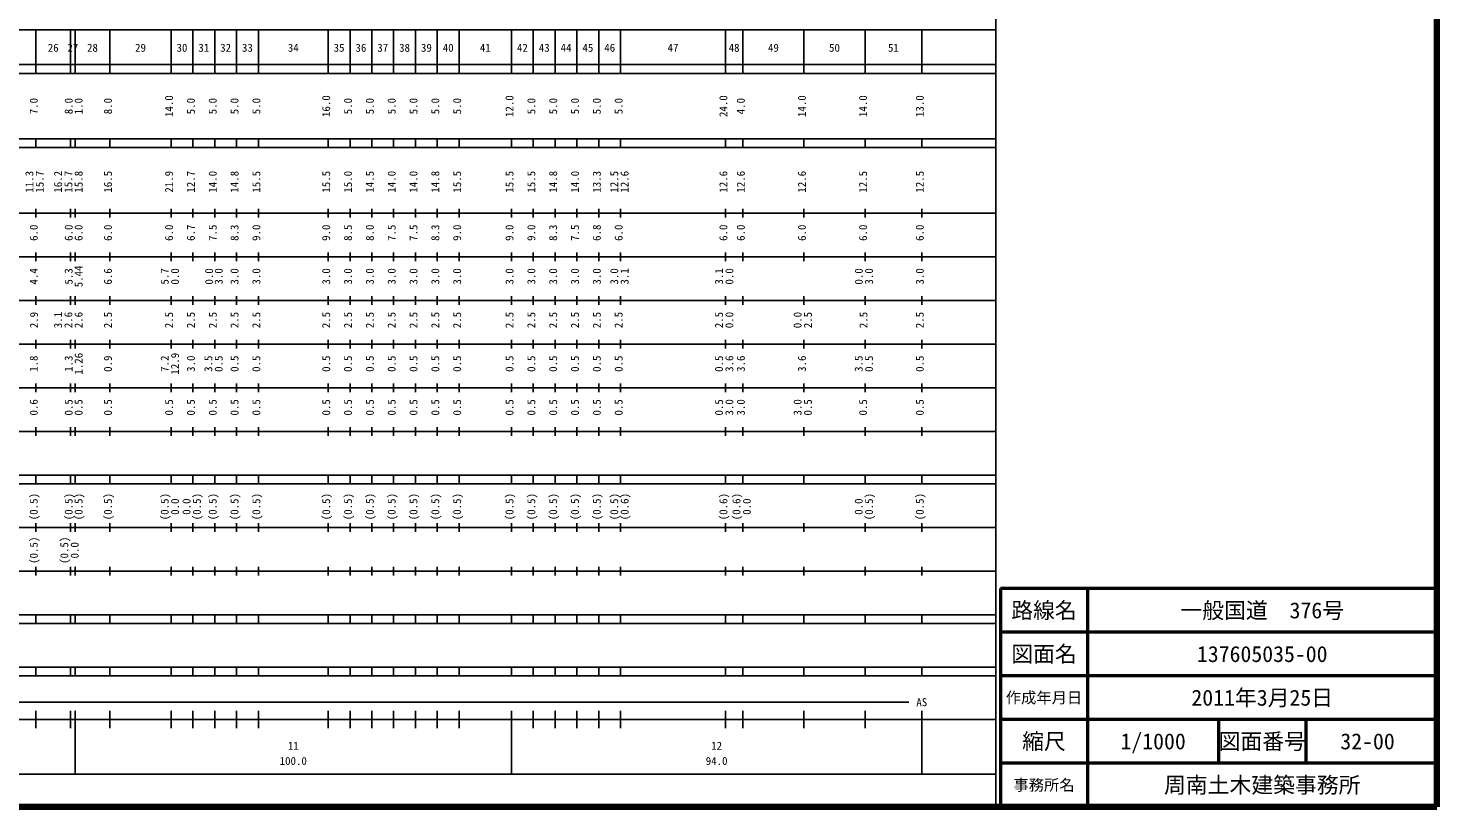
# Model space of a CAD drawing. Units: millimetres on the paper, enlarged 1000 times. Extents: x 40000 to 680000, y 20000 to 380000.
# Drawn here: x 357266 to 680000, y 20000 to 198357 of the extents above; entities that cross this region are included whole.
import ezdxf
from ezdxf.enums import TextEntityAlignment as Align

# ---------------------------------------------------------------- set-up
doc = ezdxf.new("R2010")
doc.units = ezdxf.units.MM
doc.header["$LTSCALE"] = 1000
for name, color, linetype, lineweight in [('M-TTL', 2, 'Continuous', 140), ('M-TTL-BAND', 7, 'Continuous', 25), ('M-TTL-FRAM', 2, 'Continuous', 50), ('M-TTL-LINE', 7, 'Continuous', 50)]:
    doc.layers.add(name, color=color, linetype=linetype, lineweight=lineweight)
doc.layers.add('M-TTL-TXT', color=7, linetype='Continuous')
doc.styles.add('ＭＳ ゴシック', font='')
doc.styles.get('ＭＳ ゴシック').set_extended_font_data('MS Gothic')

msp = doc.modelspace()

# ---------------------------------------------------------------- linework, layer by layer
at = {"layer": 'M-TTL'}
for p, q in [((680000, 20000), (680000, 380000)), ((40000, 20000), (680000, 20000))]:
    msp.add_line(p, q, dxfattribs=at)
at = {"layer": 'M-TTL-BAND'}
for p, q in [((579000, 20000), (579000, 370000)), ((68000, 198000), (579000, 198000)), ((359000, 188000), (359000, 198000)), ((367000, 188000), (367000, 198000)), ((368000, 188000), (368000, 198000)), ((376000, 188000), (376000, 198000)), ((390000, 188000), (390000, 198000)), ((395000, 188000), (395000, 198000)), ((400000, 188000), (400000, 198000)), ((405000, 188000), (405000, 198000)), ((410000, 188000), (410000, 198000)), ((426000, 188000), (426000, 198000)), ((431000, 188000), (431000, 198000)), ((436000, 188000), (436000, 198000)), ((441000, 188000), (441000, 198000)), ((446000, 188000), (446000, 198000)), ((451000, 188000), (451000, 198000)), ((456000, 188000), (456000, 198000)), ((468000, 188000), (468000, 198000)), ((473000, 188000), (473000, 198000)), ((478000, 188000), (478000, 198000)), ((483000, 188000), (483000, 198000)), ((488000, 188000), (488000, 198000)), ((493000, 188000), (493000, 198000)), ((517000, 188000), (517000, 198000)), ((521000, 188000), (521000, 198000)), ((535000, 188000), (535000, 198000)), ((549000, 188000), (549000, 198000)), ((562000, 188000), (562000, 198000)), ((40000, 190000), (579000, 190000)), ((40000, 188000), (579000, 188000)), ((40000, 173000), (579000, 173000)), ((359000, 171000), (359000, 173000)), ((367000, 171000), (367000, 173000)), ((368000, 171000), (368000, 173000)), ((376000, 171000), (376000, 173000)), ((390000, 171000), (390000, 173000)), ((395000, 171000), (395000, 173000)), ((400000, 171000), (400000, 173000)), ((405000, 171000), (405000, 173000)), ((410000, 171000), (410000, 173000)), ((426000, 171000), (426000, 173000)), ((431000, 171000), (431000, 173000)), ((436000, 171000), (436000, 173000)), ((441000, 171000), (441000, 173000)), ((446000, 171000), (446000, 173000)), ((451000, 171000), (451000, 173000)), ((456000, 171000), (456000, 173000)), ((468000, 171000), (468000, 173000)), ((473000, 171000), (473000, 173000)), ((478000, 171000), (478000, 173000)), ((483000, 171000), (483000, 173000)), ((488000, 171000), (488000, 173000)), ((493000, 171000), (493000, 173000)), ((517000, 171000), (517000, 173000)), ((521000, 171000), (521000, 173000)), ((535000, 171000), (535000, 173000)), ((549000, 171000), (549000, 173000)), ((562000, 171000), (562000, 173000)), ((40000, 171000), (579000, 171000)), ((40000, 156000), (579000, 156000)), ((359000, 155000), (359000, 157000)), ((367000, 155000), (367000, 157000)), ((368000, 155000), (368000, 157000)), ((376000, 155000), (376000, 157000)), ((390000, 155000), (390000, 157000)), ((395000, 155000), (395000, 157000)), ((400000, 155000), (400000, 157000)), ((405000, 155000), (405000, 157000)), ((410000, 155000), (410000, 157000)), ((426000, 155000), (426000, 157000)), ((431000, 155000), (431000, 157000)), ((436000, 155000), (436000, 157000)), ((441000, 155000), (441000, 157000)), ((446000, 155000), (446000, 157000)), ((451000, 155000), (451000, 157000)), ((456000, 155000), (456000, 157000)), ((468000, 155000), (468000, 157000)), ((473000, 155000), (473000, 157000)), ((478000, 155000), (478000, 157000)), ((483000, 155000), (483000, 157000)), ((488000, 155000), (488000, 157000)), ((493000, 155000), (493000, 157000)), ((517000, 155000), (517000, 157000)), ((521000, 155000), (521000, 157000)), ((535000, 155000), (535000, 157000)), ((549000, 155000), (549000, 157000)), ((562000, 155000), (562000, 157000)), ((46000, 146000), (579000, 146000)), ((359000, 145000), (359000, 147000)), ((367000, 145000), (367000, 147000)), ((368000, 145000), (368000, 147000)), ((376000, 145000), (376000, 147000)), ((390000, 145000), (390000, 147000)), ((395000, 145000), (395000, 147000)), ((400000, 145000), (400000, 147000)), ((405000, 145000), (405000, 147000)), ((410000, 145000), (410000, 147000)), ((426000, 145000), (426000, 147000)), ((431000, 145000), (431000, 147000)), ((436000, 145000), (436000, 147000)), ((441000, 145000), (441000, 147000)), ((446000, 145000), (446000, 147000)), ((451000, 145000), (451000, 147000)), ((456000, 145000), (456000, 147000)), ((468000, 145000), (468000, 147000)), ((473000, 145000), (473000, 147000)), ((478000, 145000), (478000, 147000)), ((483000, 145000), (483000, 147000)), ((488000, 145000), (488000, 147000)), ((493000, 145000), (493000, 147000)), ((517000, 145000), (517000, 147000)), ((521000, 145000), (521000, 147000)), ((535000, 145000), (535000, 147000)), ((549000, 145000), (549000, 147000)), ((562000, 145000), (562000, 147000)), ((52000, 136000), (579000, 136000)), ((359000, 135000), (359000, 137000)), ((367000, 135000), (367000, 137000)), ((368000, 135000), (368000, 137000)), ((376000, 135000), (376000, 137000)), ((390000, 135000), (390000, 137000)), ((395000, 135000), (395000, 137000)), ((400000, 135000), (400000, 137000)), ((405000, 135000), (405000, 137000)), ((410000, 135000), (410000, 137000)), ((426000, 135000), (426000, 137000)), ((431000, 135000), (431000, 137000)), ((436000, 135000), (436000, 137000)), ((441000, 135000), (441000, 137000)), ((446000, 135000), (446000, 137000)), ((451000, 135000), (451000, 137000)), ((456000, 135000), (456000, 137000)), ((468000, 135000), (468000, 137000)), ((473000, 135000), (473000, 137000)), ((478000, 135000), (478000, 137000)), ((483000, 135000), (483000, 137000)), ((488000, 135000), (488000, 137000)), ((493000, 135000), (493000, 137000)), ((517000, 135000), (517000, 137000)), ((521000, 135000), (521000, 137000)), ((535000, 135000), (535000, 137000)), ((549000, 135000), (549000, 137000)), ((562000, 135000), (562000, 137000)), ((46000, 126000), (579000, 126000)), ((359000, 125000), (359000, 127000)), ((367000, 125000), (367000, 127000)), ((368000, 125000), (368000, 127000)), ((376000, 125000), (376000, 127000)), ((390000, 125000), (390000, 127000)), ((395000, 125000), (395000, 127000)), ((400000, 125000), (400000, 127000)), ((405000, 125000), (405000, 127000)), ((410000, 125000), (410000, 127000)), ((426000, 125000), (426000, 127000)), ((431000, 125000), (431000, 127000)), ((436000, 125000), (436000, 127000)), ((441000, 125000), (441000, 127000)), ((446000, 125000), (446000, 127000)), ((451000, 125000), (451000, 127000)), ((456000, 125000), (456000, 127000)), ((468000, 125000), (468000, 127000)), ((473000, 125000), (473000, 127000)), ((478000, 125000), (478000, 127000)), ((483000, 125000), (483000, 127000)), ((488000, 125000), (488000, 127000)), ((493000, 125000), (493000, 127000)), ((517000, 125000), (517000, 127000)), ((521000, 125000), (521000, 127000)), ((535000, 125000), (535000, 127000)), ((549000, 125000), (549000, 127000)), ((562000, 125000), (562000, 127000)), ((359000, 115000), (359000, 117000)), ((367000, 115000), (367000, 117000)), ((368000, 115000), (368000, 117000)), ((376000, 115000), (376000, 117000)), ((390000, 115000), (390000, 117000)), ((395000, 115000), (395000, 117000)), ((400000, 115000), (400000, 117000)), ((405000, 115000), (405000, 117000)), ((410000, 115000), (410000, 117000)), ((426000, 115000), (426000, 117000)), ((431000, 115000), (431000, 117000)), ((436000, 115000), (436000, 117000)), ((441000, 115000), (441000, 117000)), ((446000, 115000), (446000, 117000)), ((451000, 115000), (451000, 117000)), ((456000, 115000), (456000, 117000)), ((468000, 115000), (468000, 117000)), ((473000, 115000), (473000, 117000)), ((478000, 115000), (478000, 117000)), ((483000, 115000), (483000, 117000)), ((488000, 115000), (488000, 117000)), ((493000, 115000), (493000, 117000)), ((517000, 115000), (517000, 117000)), ((521000, 115000), (521000, 117000)), ((535000, 115000), (535000, 117000)), ((549000, 115000), (549000, 117000)), ((562000, 115000), (562000, 117000)), ((52000, 116000), (579000, 116000)), ((359000, 105000), (359000, 107000)), ((367000, 105000), (367000, 107000)), ((368000, 105000), (368000, 107000)), ((376000, 105000), (376000, 107000)), ((390000, 105000), (390000, 107000)), ((395000, 105000), (395000, 107000)), ((400000, 105000), (400000, 107000)), ((405000, 105000), (405000, 107000)), ((410000, 105000), (410000, 107000)), ((426000, 105000), (426000, 107000)), ((431000, 105000), (431000, 107000)), ((436000, 105000), (436000, 107000)), ((441000, 105000), (441000, 107000)), ((446000, 105000), (446000, 107000)), ((451000, 105000), (451000, 107000)), ((456000, 105000), (456000, 107000)), ((468000, 105000), (468000, 107000)), ((473000, 105000), (473000, 107000)), ((478000, 105000), (478000, 107000)), ((483000, 105000), (483000, 107000)), ((488000, 105000), (488000, 107000)), ((493000, 105000), (493000, 107000)), ((517000, 105000), (517000, 107000)), ((521000, 105000), (521000, 107000)), ((535000, 105000), (535000, 107000)), ((549000, 105000), (549000, 107000)), ((562000, 105000), (562000, 107000)), ((46000, 106000), (579000, 106000)), ((40000, 96000), (579000, 96000)), ((40000, 94000), (579000, 94000)), ((359000, 94000), (359000, 96000)), ((367000, 94000), (367000, 96000)), ((368000, 94000), (368000, 96000)), ((376000, 94000), (376000, 96000)), ((390000, 94000), (390000, 96000)), ((395000, 94000), (395000, 96000)), ((400000, 94000), (400000, 96000)), ((405000, 94000), (405000, 96000)), ((410000, 94000), (410000, 96000)), ((426000, 94000), (426000, 96000)), ((431000, 94000), (431000, 96000)), ((436000, 94000), (436000, 96000)), ((441000, 94000), (441000, 96000)), ((446000, 94000), (446000, 96000)), ((451000, 94000), (451000, 96000)), ((456000, 94000), (456000, 96000)), ((468000, 94000), (468000, 96000)), ((473000, 94000), (473000, 96000)), ((478000, 94000), (478000, 96000)), ((483000, 94000), (483000, 96000)), ((488000, 94000), (488000, 96000)), ((493000, 94000), (493000, 96000)), ((517000, 94000), (517000, 96000)), ((521000, 94000), (521000, 96000)), ((535000, 94000), (535000, 96000)), ((549000, 94000), (549000, 96000)), ((562000, 94000), (562000, 96000)), ((49000, 84000), (579000, 84000)), ((359000, 83000), (359000, 85000)), ((367000, 83000), (367000, 85000)), ((368000, 83000), (368000, 85000)), ((376000, 83000), (376000, 85000)), ((390000, 83000), (390000, 85000)), ((395000, 83000), (395000, 85000)), ((400000, 83000), (400000, 85000)), ((405000, 83000), (405000, 85000)), ((410000, 83000), (410000, 85000)), ((426000, 83000), (426000, 85000)), ((431000, 83000), (431000, 85000)), ((436000, 83000), (436000, 85000)), ((441000, 83000), (441000, 85000)), ((446000, 83000), (446000, 85000)), ((451000, 83000), (451000, 85000)), ((456000, 83000), (456000, 85000)), ((468000, 83000), (468000, 85000)), ((473000, 83000), (473000, 85000)), ((478000, 83000), (478000, 85000)), ((483000, 83000), (483000, 85000)), ((488000, 83000), (488000, 85000)), ((493000, 83000), (493000, 85000)), ((517000, 83000), (517000, 85000)), ((521000, 83000), (521000, 85000)), ((535000, 83000), (535000, 85000)), ((549000, 83000), (549000, 85000)), ((562000, 83000), (562000, 85000)), ((359000, 73000), (359000, 75000)), ((367000, 73000), (367000, 75000)), ((368000, 73000), (368000, 75000)), ((376000, 73000), (376000, 75000)), ((390000, 73000), (390000, 75000)), ((395000, 73000), (395000, 75000)), ((400000, 73000), (400000, 75000)), ((405000, 73000), (405000, 75000)), ((410000, 73000), (410000, 75000)), ((426000, 73000), (426000, 75000)), ((431000, 73000), (431000, 75000)), ((436000, 73000), (436000, 75000)), ((441000, 73000), (441000, 75000)), ((446000, 73000), (446000, 75000)), ((451000, 73000), (451000, 75000)), ((456000, 73000), (456000, 75000)), ((468000, 73000), (468000, 75000)), ((473000, 73000), (473000, 75000)), ((478000, 73000), (478000, 75000)), ((483000, 73000), (483000, 75000)), ((488000, 73000), (488000, 75000)), ((493000, 73000), (493000, 75000)), ((517000, 73000), (517000, 75000)), ((521000, 73000), (521000, 75000)), ((535000, 73000), (535000, 75000)), ((549000, 73000), (549000, 75000)), ((562000, 73000), (562000, 75000)), ((40000, 74000), (579000, 74000)), ((40000, 64000), (579000, 64000)), ((40000, 62000), (579000, 62000)), ((359000, 62000), (359000, 64000)), ((367000, 62000), (367000, 64000)), ((368000, 62000), (368000, 64000)), ((376000, 62000), (376000, 64000)), ((390000, 62000), (390000, 64000)), ((395000, 62000), (395000, 64000)), ((400000, 62000), (400000, 64000)), ((405000, 62000), (405000, 64000)), ((410000, 62000), (410000, 64000)), ((426000, 62000), (426000, 64000)), ((431000, 62000), (431000, 64000)), ((436000, 62000), (436000, 64000)), ((441000, 62000), (441000, 64000)), ((446000, 62000), (446000, 64000)), ((451000, 62000), (451000, 64000)), ((456000, 62000), (456000, 64000)), ((468000, 62000), (468000, 64000)), ((473000, 62000), (473000, 64000)), ((478000, 62000), (478000, 64000)), ((483000, 62000), (483000, 64000)), ((488000, 62000), (488000, 64000)), ((493000, 62000), (493000, 64000)), ((517000, 62000), (517000, 64000)), ((521000, 62000), (521000, 64000)), ((535000, 62000), (535000, 64000)), ((549000, 62000), (549000, 64000)), ((562000, 62000), (562000, 64000)), ((40000, 52000), (579000, 52000)), ((359000, 50000), (359000, 52000)), ((367000, 50000), (367000, 52000)), ((368000, 50000), (368000, 52000)), ((376000, 50000), (376000, 52000)), ((390000, 50000), (390000, 52000)), ((395000, 50000), (395000, 52000)), ((400000, 50000), (400000, 52000)), ((405000, 50000), (405000, 52000)), ((410000, 50000), (410000, 52000)), ((426000, 50000), (426000, 52000)), ((431000, 50000), (431000, 52000)), ((436000, 50000), (436000, 52000)), ((441000, 50000), (441000, 52000)), ((446000, 50000), (446000, 52000)), ((451000, 50000), (451000, 52000)), ((456000, 50000), (456000, 52000)), ((468000, 50000), (468000, 52000)), ((473000, 50000), (473000, 52000)), ((478000, 50000), (478000, 52000)), ((483000, 50000), (483000, 52000)), ((488000, 50000), (488000, 52000)), ((493000, 50000), (493000, 52000)), ((517000, 50000), (517000, 52000)), ((521000, 50000), (521000, 52000)), ((535000, 50000), (535000, 52000)), ((549000, 50000), (549000, 52000)), ((562000, 50000), (562000, 52000)), ((40000, 50000), (579000, 50000)), ((71000, 44000), (559000, 44000)), ((359000, 38000), (359000, 42000)), ((367000, 38000), (367000, 42000)), ((368000, 27500), (368000, 42000)), ((376000, 38000), (376000, 42000)), ((390000, 38000), (390000, 42000)), ((395000, 38000), (395000, 42000)), ((400000, 38000), (400000, 42000)), ((405000, 38000), (405000, 42000)), ((410000, 38000), (410000, 42000)), ((426000, 38000), (426000, 42000)), ((431000, 38000), (431000, 42000)), ((436000, 38000), (436000, 42000)), ((441000, 38000), (441000, 42000)), ((446000, 38000), (446000, 42000)), ((451000, 38000), (451000, 42000)), ((456000, 38000), (456000, 42000)), ((468000, 27500), (468000, 42000)), ((473000, 38000), (473000, 42000)), ((478000, 38000), (478000, 42000)), ((483000, 38000), (483000, 42000)), ((488000, 38000), (488000, 42000)), ((493000, 38000), (493000, 42000)), ((517000, 38000), (517000, 42000)), ((521000, 38000), (521000, 42000)), ((535000, 38000), (535000, 42000)), ((549000, 38000), (549000, 42000)), ((562000, 27500), (562000, 42000)), ((40000, 40000), (579000, 40000)), ((68000, 27500), (579000, 27500))]:
    msp.add_line(p, q, dxfattribs=at)
at = {"layer": 'M-TTL-FRAM'}
for p, q in [((680000, 70000), (580000, 70000)), ((580000, 70000), (580000, 20000))]:
    msp.add_line(p, q, dxfattribs=at)
at = {"layer": 'M-TTL-LINE'}
for p, q in [((600000, 70000), (600000, 20000)), ((680000, 60000), (580000, 60000)), ((680000, 50000), (580000, 50000)), ((680000, 40000), (580000, 40000)), ((630000, 40000), (630000, 30000)), ((650000, 40000), (650000, 30000)), ((680000, 30000), (580000, 30000))]:
    msp.add_line(p, q, dxfattribs=at)

# ---------------------------------------------------------------- texts
at = {"layer": 'M-TTL-BAND', "style": 'ＭＳ ゴシック'}
for s, p in [('26', (363000, 192405)), ('27', (367500, 192405)), ('28', (372000, 192405)), ('29', (383000, 192405)), ('30', (392500, 192405)), ('31', (397500, 192405)), ('32', (402500, 192405)), ('33', (407500, 192405)), ('34', (418000, 192405)), ('35', (428500, 192405)), ('36', (433500, 192405)), ('37', (438500, 192405)), ('38', (443500, 192405)), ('39', (448500, 192405)), ('40', (453500, 192405)), ('41', (462000, 192405)), ('42', (470500, 192405)), ('43', (475500, 192405)), ('44', (480500, 192405)), ('45', (485500, 192405)), ('46', (490500, 192405)), ('47', (505000, 192405)), ('48', (519000, 192405)), ('49', (528000, 192405)), ('50', (542000, 192405)), ('51', (555500, 192405)), ('AS', (562000, 42500)), ('11', (418000, 32523)), ('12', (515000, 32523)), ('100.0', (418000, 29033)), ('94.0', (515000, 29033))]:
    msp.add_text(s, height=1833, dxfattribs=at).set_placement(p, align=Align.BOTTOM_CENTER)
for s, p in [('7.0', (360000, 180500)), ('8.0', (368000, 180500)), ('1.0', (370276, 180500)), ('8.0', (377000, 180500)), ('14.0', (391000, 180500)), ('5.0', (396000, 180500)), ('5.0', (401000, 180500)), ('5.0', (406000, 180500)), ('5.0', (411000, 180500)), ('16.0', (427000, 180500)), ('5.0', (432000, 180500)), ('5.0', (437000, 180500)), ('5.0', (442000, 180500)), ('5.0', (447000, 180500)), ('5.0', (452000, 180500)), ('5.0', (457000, 180500)), ('12.0', (469000, 180500)), ('5.0', (474000, 180500)), ('5.0', (479000, 180500)), ('5.0', (484000, 180500)), ('5.0', (489000, 180500)), ('5.0', (494000, 180500)), ('24.0', (518000, 180500)), ('4.0', (522000, 180500)), ('14.0', (536000, 180500)), ('14.0', (550000, 180500)), ('13.0', (563000, 180500)), ('11.3', (359000, 163174)), ('15.7', (361370, 163174)), ('16.2', (365563, 163174)), ('15.7', (367933, 163174)), ('15.8', (370276, 163174)), ('16.5', (377003, 163174)), ('21.9', (391000, 163174)), ('12.7', (396000, 163174)), ('14.0', (401000, 163174)), ('14.8', (406000, 163174)), ('15.5', (411000, 163174)), ('15.5', (427000, 163174)), ('15.0', (432000, 163174)), ('14.5', (437000, 163174)), ('14.0', (442000, 163174)), ('14.0', (447000, 163174)), ('14.8', (452000, 163174)), ('15.5', (457000, 163174)), ('15.5', (469000, 163174)), ('15.5', (474000, 163174)), ('14.8', (479000, 163174)), ('14.0', (484000, 163174)), ('13.3', (489000, 163174)), ('12.5', (493000, 163174)), ('12.6', (495370, 163174)), ('12.6', (518000, 163174)), ('12.6', (522000, 163174)), ('12.6', (536000, 163174)), ('12.5', (550000, 163174)), ('12.5', (563000, 163174)), ('6.0', (360000, 151500)), ('6.0', (368000, 151500)), ('6.0', (370276, 151500)), ('6.0', (377000, 151500)), ('6.0', (391000, 151500)), ('6.7', (396000, 151500)), ('7.5', (401000, 151500)), ('8.3', (406000, 151500)), ('9.0', (411000, 151500)), ('9.0', (427000, 151500)), ('8.5', (432000, 151500)), ('8.0', (437000, 151500)), ('7.5', (442000, 151500)), ('7.5', (447000, 151500)), ('8.3', (452000, 151500)), ('9.0', (457000, 151500)), ('9.0', (469000, 151500)), ('9.0', (474000, 151500)), ('8.3', (479000, 151500)), ('7.5', (484000, 151500)), ('6.8', (489000, 151500)), ('6.0', (494000, 151500)), ('6.0', (518000, 151500)), ('6.0', (522000, 151500)), ('6.0', (536000, 151500)), ('6.0', (550000, 151500)), ('6.0', (563000, 151500)), ('4.4', (360000, 141500)), ('5.3', (368000, 141500)), ('5.44', (370276, 141500)), ('6.6', (377000, 141500)), ('5.7', (390000, 141500)), ('0.0', (392370, 141500)), ('0.0', (400174, 141500)), ('3.0', (402370, 141500)), ('3.0', (406000, 141500)), ('3.0', (411000, 141500)), ('3.0', (427000, 141500)), ('3.0', (432000, 141500)), ('3.0', (437000, 141500)), ('3.0', (442000, 141500)), ('3.0', (447000, 141500)), ('3.0', (452000, 141500)), ('3.0', (457000, 141500)), ('3.0', (469000, 141500)), ('3.0', (474000, 141500)), ('3.0', (479000, 141500)), ('3.0', (484000, 141500)), ('3.0', (489000, 141500)), ('3.0', (493000, 141500)), ('3.1', (495370, 141500)), ('3.1', (517000, 141500)), ('0.0', (519370, 141500)), ('0.0', (549028, 141500)), ('3.0', (551370, 141500)), ('3.0', (563000, 141500)), ('2.9', (360069, 131500)), ('3.1', (365563, 131500)), ('2.6', (367933, 131500)), ('2.6', (370276, 131500)), ('2.5', (377003, 131500)), ('2.5', (391000, 131500)), ('2.5', (396000, 131500)), ('2.5', (401021, 131500)), ('2.5', (406000, 131500)), ('2.5', (411000, 131500)), ('2.5', (427000, 131500)), ('2.5', (432000, 131500)), ('2.5', (437000, 131500)), ('2.5', (442000, 131500)), ('2.5', (447000, 131500)), ('2.5', (452000, 131500)), ('2.5', (457000, 131500)), ('2.5', (469000, 131500)), ('2.5', (474000, 131500)), ('2.5', (479000, 131500)), ('2.5', (484000, 131500)), ('2.5', (489000, 131500)), ('2.5', (494000, 131500)), ('2.5', (517000, 131500)), ('0.0', (519370, 131500)), ('0.0', (535000, 131500)), ('2.5', (537370, 131500)), ('2.5', (550094, 131500)), ('2.5', (563000, 131500)), ('1.8', (360000, 121500)), ('1.3', (368000, 121500)), ('1.26', (370276, 121500)), ('0.9', (377000, 121500)), ('7.2', (390000, 121500)), ('12.9', (392370, 121500)), ('3.0', (396000, 121500)), ('3.5', (400000, 121500)), ('0.5', (402370, 121500)), ('0.5', (406000, 121500)), ('0.5', (411000, 121500)), ('0.5', (427000, 121500)), ('0.5', (432000, 121500)), ('0.5', (437000, 121500)), ('0.5', (442000, 121500)), ('0.5', (447000, 121500)), ('0.5', (452000, 121500)), ('0.5', (457000, 121500)), ('0.5', (469000, 121500)), ('0.5', (474000, 121500)), ('0.5', (479000, 121500)), ('0.5', (484000, 121500)), ('0.5', (489000, 121500)), ('0.5', (494000, 121500)), ('0.5', (517000, 121500)), ('3.6', (519370, 121500)), ('3.6', (522000, 121500)), ('3.6', (536000, 121500)), ('3.5', (549000, 121500)), ('0.5', (551370, 121500)), ('0.5', (563000, 121500)), ('0.6', (360000, 111500)), ('0.5', (368000, 111500)), ('0.5', (370276, 111500)), ('0.5', (377000, 111500)), ('0.5', (391000, 111500)), ('0.5', (396000, 111500)), ('0.5', (401000, 111500)), ('0.5', (406000, 111500)), ('0.5', (411000, 111500)), ('0.5', (427000, 111500)), ('0.5', (432000, 111500)), ('0.5', (437000, 111500)), ('0.5', (442000, 111500)), ('0.5', (447000, 111500)), ('0.5', (452000, 111500)), ('0.5', (457000, 111500)), ('0.5', (469000, 111500)), ('0.5', (474000, 111500)), ('0.5', (479000, 111500)), ('0.5', (484000, 111500)), ('0.5', (489000, 111500)), ('0.5', (494000, 111500)), ('0.5', (517000, 111500)), ('3.0', (519370, 111500)), ('3.0', (522000, 111500)), ('3.0', (535000, 111500)), ('0.5', (537370, 111500)), ('0.5', (550000, 111500)), ('0.5', (563000, 111500)), ('(0.5)', (360000, 88764)), ('(0.5)', (368000, 88764)), ('(0.5)', (370276, 88764)), ('(0.5)', (377000, 88764)), ('(0.5)', (390000, 88764)), ('0.0', (392370, 88764)), ('0.0', (395000, 88764)), ('(0.5)', (397370, 88764)), ('(0.5)', (401000, 88764)), ('(0.5)', (406000, 88764)), ('(0.5)', (411000, 88764)), ('(0.5)', (427000, 88764)), ('(0.5)', (432000, 88764)), ('(0.5)', (437000, 88764)), ('(0.5)', (442000, 88764)), ('(0.5)', (447000, 88764)), ('(0.5)', (452000, 88764)), ('(0.5)', (457000, 88764)), ('(0.5)', (469000, 88764)), ('(0.5)', (474000, 88764)), ('(0.5)', (479000, 88764)), ('(0.5)', (484000, 88764)), ('(0.5)', (489000, 88764)), ('(0.5)', (493000, 88764)), ('(0.6)', (495370, 88764)), ('(0.6)', (518000, 88764)), ('(0.6)', (521000, 88764)), ('0.0', (523370, 88764)), ('0.0', (549000, 88764)), ('(0.5)', (551370, 88764)), ('(0.5)', (563000, 88764)), ('(0.5)', (360000, 78764)), ('(0.5)', (367000, 78764)), ('0.0', (369370, 78764))]:
    msp.add_text(s, height=1833, rotation=90, dxfattribs=at).set_placement(p, align=Align.BOTTOM_CENTER)
at = {"layer": 'M-TTL-TXT', "style": 'ＭＳ ゴシック'}
for s, height, p in [('路線名', 3666, (590000, 65000)), ('路線名', 3666, (590000, 65000)), ('一般国道\u3000376号', 3666, (640000, 65000)), ('図面名', 3666, (590000, 55000)), ('図面名', 3666, (590000, 55000)), ('137605035-00', 3666, (640000, 55000)), ('作成年月日', 2566, (590000, 45000)), ('作成年月日', 2566, (590000, 45000)), ('2011年3月25日', 3666, (640000, 45000)), ('縮尺', 3666, (590000, 35000)), ('縮尺', 3666, (590000, 35000)), ('1/1000', 3666, (615000, 35000)), ('図面番号', 3666, (640000, 35000)), ('図面番号', 3666, (640000, 35000)), ('32-00', 3666, (664125, 35000)), ('事務所名', 2566, (590000, 25000)), ('事務所名', 2566, (590000, 25000)), ('周南土木建築事務所', 3666, (640000, 25000))]:
    msp.add_text(s, height=height, dxfattribs=at).set_placement(p, align=Align.MIDDLE_CENTER)

doc.saveas('drawing.dxf')
